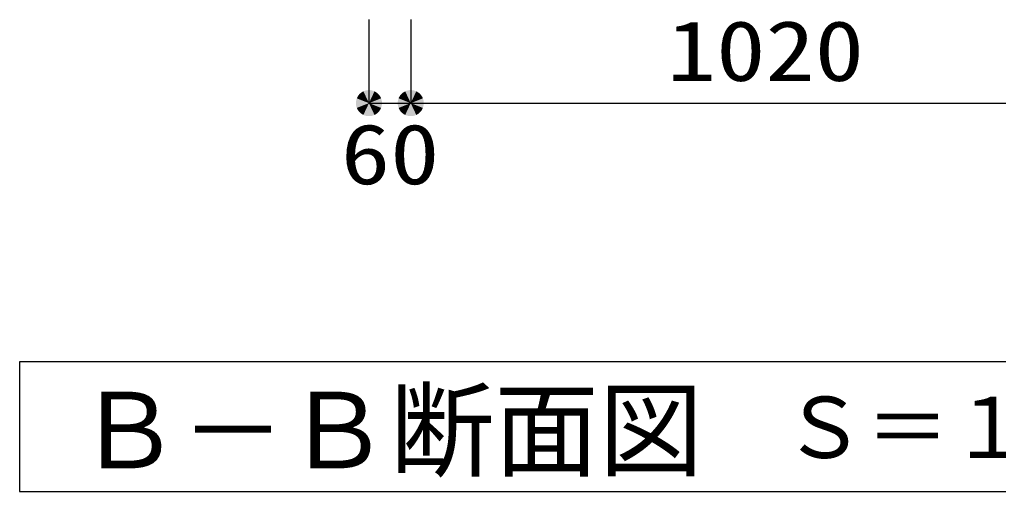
# Model space of a CAD drawing. Units: millimetres, scale not verified. Extents: x -8910 to 8910, y -6308 to 6308.
# Drawn here: x -44 to 1361, y -4446 to -3769 of the extents above; entities that cross this region are included whole.
import ezdxf
from ezdxf.enums import TextEntityAlignment as Align

# ---------------------------------------------------------------- set-up
doc = ezdxf.new("R2010")
doc.units = ezdxf.units.MM
doc.header["$LTSCALE"] = 30
doc.layers.add('0-1_機器', color=2, linetype='Continuous', lineweight=25)
doc.layers.add('0-4_00クル-フ-6寸法', color=132, linetype='Continuous', lineweight=25)
doc.styles.add('ＭＳ ゴシック', font='')
doc.styles.get('ＭＳ ゴシック').set_extended_font_data('MS Gothic')

msp = doc.modelspace()

# ---------------------------------------------------------------- linework, layer by layer
at = {"layer": '0-1_機器', "color": 3}
msp.add_lwpolyline([(1985.49, -4446.32), (1985.49, -4260.01), (-43.84, -4260.01), (-43.84, -4446.32)], close=True, dxfattribs=at)
at = {"layer": '0-4_00クル-フ-6寸法', "color": 4}
for p, q in [((457.67, -3768.7), (457.67, -3888.7)), ((517.67, -3768.7), (517.67, -3888.7)), ((517.67, -3768.7), (517.67, -3888.7)), ((457.67, -3888.7), (517.67, -3888.7)), ((517.67, -3888.7), (1537.67, -3888.7))]:
    msp.add_line(p, q, dxfattribs=at)
at = {"layer": '0-4_00クル-フ-6寸法'}
for points in [[(457.67, -3888.7), (441.24, -3879.66), (442.5, -3877.68)], [(457.67, -3888.7), (442.5, -3877.68), (444, -3875.86)], [(457.67, -3888.7), (444, -3875.86), (445.72, -3874.25)], [(457.67, -3888.7), (445.72, -3874.25), (447.63, -3872.87)], [(457.67, -3888.7), (447.63, -3872.87), (449.69, -3871.73)], [(457.67, -3888.7), (449.69, -3871.73), (451.88, -3870.86)], [(457.67, -3888.7), (451.88, -3870.86), (454.16, -3870.28)], [(457.67, -3888.7), (454.16, -3870.28), (456.49, -3869.98)], [(457.67, -3888.7), (456.49, -3869.98), (458.85, -3869.98)], [(457.67, -3888.7), (458.85, -3869.98), (461.19, -3870.28)], [(457.67, -3888.7), (461.19, -3870.28), (463.47, -3870.86)], [(457.67, -3888.7), (463.47, -3870.86), (465.66, -3871.73)], [(457.67, -3888.7), (465.66, -3871.73), (467.72, -3872.87)], [(457.67, -3888.7), (467.72, -3872.87), (469.62, -3874.25)], [(457.67, -3888.7), (469.62, -3874.25), (471.34, -3875.86)], [(457.67, -3888.7), (471.34, -3875.86), (472.84, -3877.68)], [(457.67, -3888.7), (472.84, -3877.68), (474.1, -3879.66)], [(517.67, -3888.7), (501.24, -3879.66), (502.5, -3877.68)], [(517.67, -3888.7), (501.24, -3879.66), (502.5, -3877.68)], [(517.67, -3888.7), (502.5, -3877.68), (504, -3875.86)], [(517.67, -3888.7), (502.5, -3877.68), (504, -3875.86)], [(517.67, -3888.7), (504, -3875.86), (505.72, -3874.25)], [(517.67, -3888.7), (504, -3875.86), (505.72, -3874.25)], [(517.67, -3888.7), (505.72, -3874.25), (507.63, -3872.87)], [(517.67, -3888.7), (505.72, -3874.25), (507.63, -3872.87)], [(517.67, -3888.7), (507.63, -3872.87), (509.69, -3871.73)], [(517.67, -3888.7), (507.63, -3872.87), (509.69, -3871.73)], [(517.67, -3888.7), (509.69, -3871.73), (511.88, -3870.86)], [(517.67, -3888.7), (509.69, -3871.73), (511.88, -3870.86)], [(517.67, -3888.7), (511.88, -3870.86), (514.16, -3870.28)], [(517.67, -3888.7), (511.88, -3870.86), (514.16, -3870.28)], [(517.67, -3888.7), (514.16, -3870.28), (516.49, -3869.98)], [(517.67, -3888.7), (514.16, -3870.28), (516.49, -3869.98)], [(517.67, -3888.7), (516.49, -3869.98), (518.85, -3869.98)], [(517.67, -3888.7), (516.49, -3869.98), (518.85, -3869.98)], [(517.67, -3888.7), (518.85, -3869.98), (521.19, -3870.28)], [(517.67, -3888.7), (518.85, -3869.98), (521.19, -3870.28)], [(517.67, -3888.7), (521.19, -3870.28), (523.47, -3870.86)], [(517.67, -3888.7), (521.19, -3870.28), (523.47, -3870.86)], [(517.67, -3888.7), (523.47, -3870.86), (525.66, -3871.73)], [(517.67, -3888.7), (523.47, -3870.86), (525.66, -3871.73)], [(517.67, -3888.7), (525.66, -3871.73), (527.72, -3872.87)], [(517.67, -3888.7), (525.66, -3871.73), (527.72, -3872.87)], [(517.67, -3888.7), (527.72, -3872.87), (529.62, -3874.25)], [(517.67, -3888.7), (527.72, -3872.87), (529.62, -3874.25)], [(517.67, -3888.7), (529.62, -3874.25), (531.34, -3875.86)], [(517.67, -3888.7), (529.62, -3874.25), (531.34, -3875.86)], [(517.67, -3888.7), (531.34, -3875.86), (532.84, -3877.68)], [(517.67, -3888.7), (531.34, -3875.86), (532.84, -3877.68)], [(517.67, -3888.7), (532.84, -3877.68), (534.1, -3879.66)], [(517.67, -3888.7), (532.84, -3877.68), (534.1, -3879.66)], [(457.67, -3888.7), (438.92, -3888.7), (439.07, -3886.35)], [(457.67, -3888.7), (439.07, -3891.05), (438.92, -3888.7)], [(457.67, -3888.7), (439.07, -3886.35), (439.51, -3884.03)], [(457.67, -3888.7), (439.51, -3893.36), (439.07, -3891.05)], [(457.67, -3888.7), (439.51, -3884.03), (440.24, -3881.79)], [(457.67, -3888.7), (440.24, -3895.6), (439.51, -3893.36)], [(457.67, -3888.7), (440.24, -3881.79), (441.24, -3879.66)], [(457.67, -3888.7), (441.24, -3897.73), (440.24, -3895.6)], [(457.67, -3888.7), (442.5, -3899.72), (441.24, -3897.73)], [(457.67, -3888.7), (444, -3901.53), (442.5, -3899.72)], [(457.67, -3888.7), (445.72, -3903.14), (444, -3901.53)], [(457.67, -3888.7), (447.63, -3904.53), (445.72, -3903.14)], [(457.67, -3888.7), (449.69, -3905.66), (447.63, -3904.53)], [(457.67, -3888.7), (451.88, -3906.53), (449.69, -3905.66)], [(457.67, -3888.7), (454.16, -3907.11), (451.88, -3906.53)], [(457.67, -3888.7), (456.49, -3907.41), (454.16, -3907.11)], [(457.67, -3888.7), (458.85, -3907.41), (456.49, -3907.41)], [(457.67, -3888.7), (474.1, -3879.66), (475.11, -3881.79)], [(457.67, -3888.7), (475.11, -3881.79), (475.83, -3884.03)], [(457.67, -3888.7), (475.83, -3884.03), (476.27, -3886.35)], [(457.67, -3888.7), (476.27, -3886.35), (476.42, -3888.7)], [(457.67, -3888.7), (461.19, -3907.11), (458.85, -3907.41)], [(457.67, -3888.7), (463.47, -3906.53), (461.19, -3907.11)], [(457.67, -3888.7), (465.66, -3905.66), (463.47, -3906.53)], [(457.67, -3888.7), (467.72, -3904.53), (465.66, -3905.66)], [(457.67, -3888.7), (469.62, -3903.14), (467.72, -3904.53)], [(457.67, -3888.7), (471.34, -3901.53), (469.62, -3903.14)], [(457.67, -3888.7), (472.84, -3899.72), (471.34, -3901.53)], [(457.67, -3888.7), (474.1, -3897.73), (472.84, -3899.72)], [(457.67, -3888.7), (475.11, -3895.6), (474.1, -3897.73)], [(457.67, -3888.7), (475.83, -3893.36), (475.11, -3895.6)], [(457.67, -3888.7), (476.27, -3891.05), (475.83, -3893.36)], [(457.67, -3888.7), (476.42, -3888.7), (476.27, -3891.05)], [(517.67, -3888.7), (498.92, -3888.7), (499.07, -3886.35)], [(517.67, -3888.7), (498.92, -3888.7), (499.07, -3886.35)], [(517.67, -3888.7), (499.07, -3891.05), (498.92, -3888.7)], [(517.67, -3888.7), (499.07, -3891.05), (498.92, -3888.7)], [(517.67, -3888.7), (499.07, -3886.35), (499.51, -3884.03)], [(517.67, -3888.7), (499.07, -3886.35), (499.51, -3884.03)], [(517.67, -3888.7), (499.51, -3893.36), (499.07, -3891.05)], [(517.67, -3888.7), (499.51, -3893.36), (499.07, -3891.05)], [(517.67, -3888.7), (499.51, -3884.03), (500.24, -3881.79)], [(517.67, -3888.7), (499.51, -3884.03), (500.24, -3881.79)], [(517.67, -3888.7), (500.24, -3895.6), (499.51, -3893.36)], [(517.67, -3888.7), (500.24, -3895.6), (499.51, -3893.36)], [(517.67, -3888.7), (500.24, -3881.79), (501.24, -3879.66)], [(517.67, -3888.7), (500.24, -3881.79), (501.24, -3879.66)], [(517.67, -3888.7), (501.24, -3897.73), (500.24, -3895.6)], [(517.67, -3888.7), (501.24, -3897.73), (500.24, -3895.6)], [(517.67, -3888.7), (502.5, -3899.72), (501.24, -3897.73)], [(517.67, -3888.7), (502.5, -3899.72), (501.24, -3897.73)], [(517.67, -3888.7), (504, -3901.53), (502.5, -3899.72)], [(517.67, -3888.7), (504, -3901.53), (502.5, -3899.72)], [(517.67, -3888.7), (505.72, -3903.14), (504, -3901.53)], [(517.67, -3888.7), (505.72, -3903.14), (504, -3901.53)], [(517.67, -3888.7), (507.63, -3904.53), (505.72, -3903.14)], [(517.67, -3888.7), (507.63, -3904.53), (505.72, -3903.14)], [(517.67, -3888.7), (509.69, -3905.66), (507.63, -3904.53)], [(517.67, -3888.7), (509.69, -3905.66), (507.63, -3904.53)], [(517.67, -3888.7), (511.88, -3906.53), (509.69, -3905.66)], [(517.67, -3888.7), (511.88, -3906.53), (509.69, -3905.66)], [(517.67, -3888.7), (514.16, -3907.11), (511.88, -3906.53)], [(517.67, -3888.7), (514.16, -3907.11), (511.88, -3906.53)], [(517.67, -3888.7), (516.49, -3907.41), (514.16, -3907.11)], [(517.67, -3888.7), (516.49, -3907.41), (514.16, -3907.11)], [(517.67, -3888.7), (518.85, -3907.41), (516.49, -3907.41)], [(517.67, -3888.7), (518.85, -3907.41), (516.49, -3907.41)], [(517.67, -3888.7), (534.1, -3879.66), (535.11, -3881.79)], [(517.67, -3888.7), (534.1, -3879.66), (535.11, -3881.79)], [(517.67, -3888.7), (535.11, -3881.79), (535.83, -3884.03)], [(517.67, -3888.7), (535.11, -3881.79), (535.83, -3884.03)], [(517.67, -3888.7), (535.83, -3884.03), (536.27, -3886.35)], [(517.67, -3888.7), (535.83, -3884.03), (536.27, -3886.35)], [(517.67, -3888.7), (536.27, -3886.35), (536.42, -3888.7)], [(517.67, -3888.7), (536.27, -3886.35), (536.42, -3888.7)], [(517.67, -3888.7), (521.19, -3907.11), (518.85, -3907.41)], [(517.67, -3888.7), (523.47, -3906.53), (521.19, -3907.11)], [(517.67, -3888.7), (525.66, -3905.66), (523.47, -3906.53)], [(517.67, -3888.7), (527.72, -3904.53), (525.66, -3905.66)], [(517.67, -3888.7), (529.62, -3903.14), (527.72, -3904.53)], [(517.67, -3888.7), (531.34, -3901.53), (529.62, -3903.14)], [(517.67, -3888.7), (532.84, -3899.72), (531.34, -3901.53)], [(517.67, -3888.7), (534.1, -3897.73), (532.84, -3899.72)], [(517.67, -3888.7), (535.11, -3895.6), (534.1, -3897.73)], [(517.67, -3888.7), (535.83, -3893.36), (535.11, -3895.6)], [(517.67, -3888.7), (536.27, -3891.05), (535.83, -3893.36)], [(517.67, -3888.7), (536.42, -3888.7), (536.27, -3891.05)], [(517.67, -3888.7), (521.19, -3907.11), (518.85, -3907.41)], [(517.67, -3888.7), (523.47, -3906.53), (521.19, -3907.11)], [(517.67, -3888.7), (525.66, -3905.66), (523.47, -3906.53)], [(517.67, -3888.7), (527.72, -3904.53), (525.66, -3905.66)], [(517.67, -3888.7), (529.62, -3903.14), (527.72, -3904.53)], [(517.67, -3888.7), (531.34, -3901.53), (529.62, -3903.14)], [(517.67, -3888.7), (532.84, -3899.72), (531.34, -3901.53)], [(517.67, -3888.7), (534.1, -3897.73), (532.84, -3899.72)], [(517.67, -3888.7), (535.11, -3895.6), (534.1, -3897.73)], [(517.67, -3888.7), (535.83, -3893.36), (535.11, -3895.6)], [(517.67, -3888.7), (536.27, -3891.05), (535.83, -3893.36)], [(517.67, -3888.7), (536.42, -3888.7), (536.27, -3891.05)]]:
    msp.add_solid(points, dxfattribs=at)

# ---------------------------------------------------------------- texts
at = {"layer": '0-1_機器', "color": 4, "style": 'ＭＳ ゴシック'}
for s, height, p in [('Ｂ－Ｂ断面図', 110, (37.4, -4446.28)), ('Ｓ＝１／３０', 87.98, (1050.96, -4424.61))]:
    msp.add_text(s, height=height, dxfattribs=at).set_placement(p, align=Align.BOTTOM_LEFT)
at = {"layer": '0-4_00クル-フ-6寸法', "color": 3, "style": 'ＭＳ ゴシック', "width": 1.2}
for s, p in [('1020', (885.38, -3882.85)), ('60', (417.39, -4031.18))]:
    msp.add_text(s, height=86.66, dxfattribs=at).set_placement(p, align=Align.BOTTOM_LEFT)

doc.saveas('drawing.dxf')
